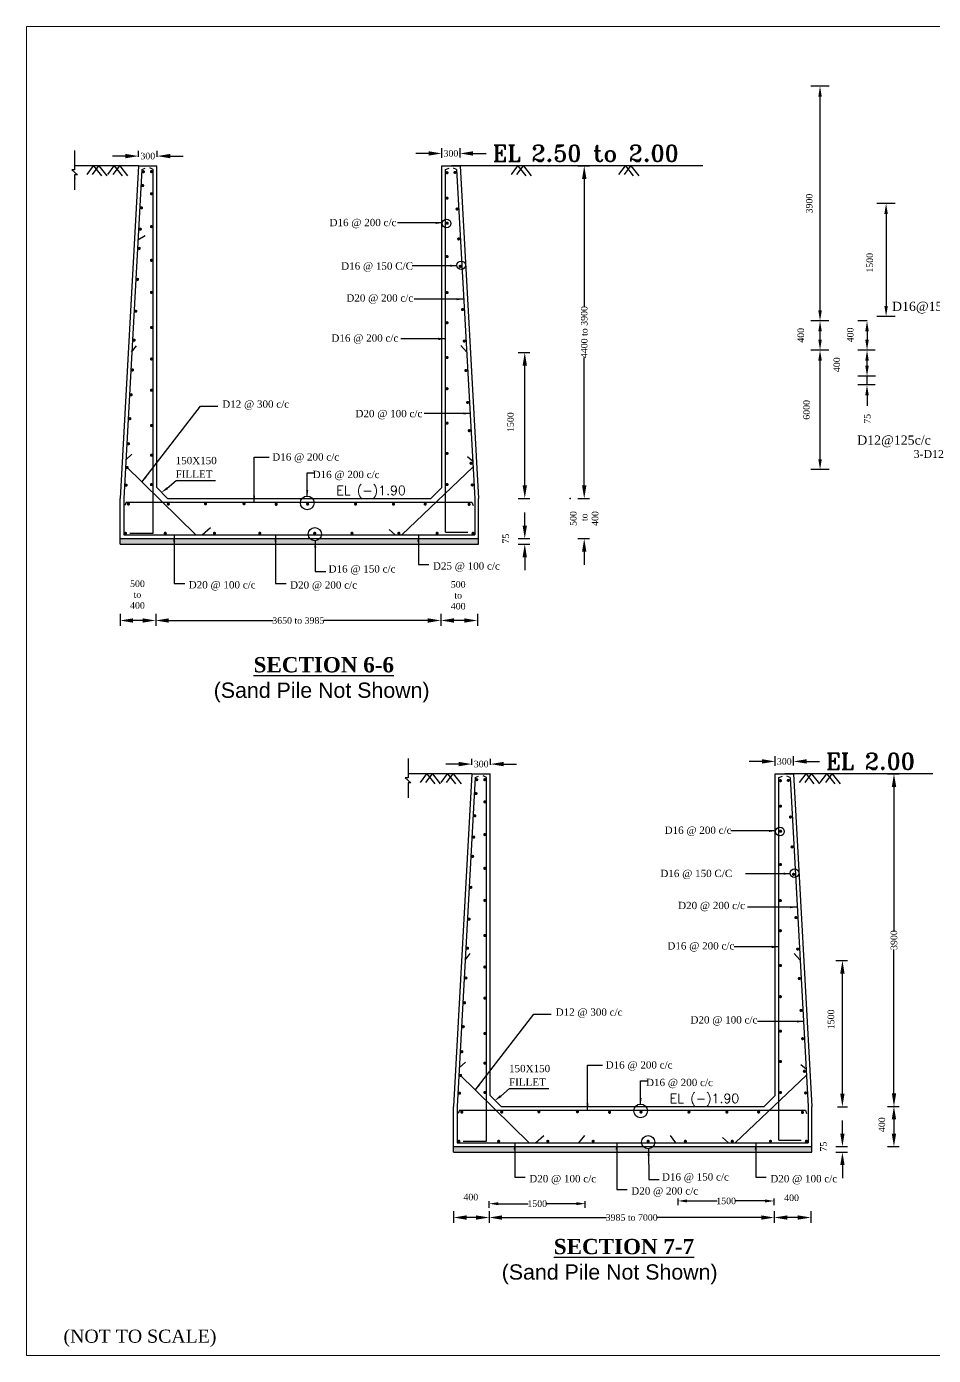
# Model space of a CAD drawing. Extents: x -545075 to 1728153, y -708141 to -305611.
# Drawn here: x 609893 to 644623, y -658734 to -607839 of the extents above; entities that cross this region are included whole.
import ezdxf

# ---------------------------------------------------------------- set-up
doc = ezdxf.new("R2010")
doc.units = 0
doc.header["$MEASUREMENT"] = 0
doc.layers.get('0').update_dxf_attribs({"linetype": 'CONTINUOUS'})
doc.layers.get('DEFPOINTS').update_dxf_attribs({"linetype": 'CONTINUOUS'})
doc.layers.add('LINE', color=7, linetype='CONTINUOUS')
doc.layers.add('TEXT', color=7, linetype='CONTINUOUS')
doc.styles.add('Arial-200', font='arial.ttf')
doc.styles.add('BIG', font='ROMANT.SHX')
doc.styles.get("Standard").update_dxf_attribs({"font": 'times.ttf', "height": 250})
doc.dimstyles.new('3', dxfattribs={"dimtxt": 225, "dimasz": 350, "dimexe": 100, "dimexo": 25, "dimgap": 9, "dimtad": 0, "dimdec": 0, "dimzin": 0, "dimdsep": 46, "dimtxsty": 'Standard', "dimcen": 0, "dimclrt": 256, "dimadec": 0, "dimazin": 0, "dimtfac": 1, "dimtdec": 0, "dimtofl": 0, "dimtmove": 2, "dimatfit": 3, "dimfxl": 1, "dimtolj": 1, "dimtzin": 0, "dimarcsym": 0})
doc.dimstyles.new('ISO-25', dxfattribs={"dimtxt": 2.5, "dimasz": 2.5, "dimexe": 1.25, "dimexo": 0.625, "dimtad": 1, "dimtxsty": 'Standard', "dimcen": 2.5, "dimadec": 0, "dimazin": 0, "dimtfac": 1, "dimtmove": 0, "dimatfit": 3, "dimfxl": 1, "dimarcsym": 0})

# ---------------------------------------------------------------- blocks, each defined once
blk = doc.blocks.new('*D201')
at = {"layer": 'DEFPOINTS', "color": 0, "lineweight": -2}
for p in [(628710, -627451), (628973, -627451), (628710, -627661)]:
    blk.add_point(p, dxfattribs=at)
at = {"layer": 'LINE', "color": 7, "lineweight": -2}
for p, q in [((628973, -626951), (628973, -626451)), ((628723, -627451), (629173, -627451)), ((628723, -627661), (629173, -627661)), ((628973, -628161), (628973, -628661))]:
    blk.add_line(p, q, dxfattribs=at)
for points in [[(628890, -626951), (629056, -626951), (628973, -627451)], [(628890, -628161), (629056, -628161), (628973, -627661)]]:
    blk.add_solid(points, dxfattribs=at)
at = {"layer": 'LINE', "color": 7, "insert": (628246, -627451), "char_height": 250, "attachment_point": 5, "rotation": 90}
blk.add_mtext('\\A1;75', dxfattribs=at)
blk = doc.blocks.new('*D202')
at = {"layer": 'DEFPOINTS', "color": 0, "lineweight": -2}
for p in [(630712, -625911), (630672, -627451), (631249, -627451)]:
    blk.add_point(p, dxfattribs=at)
at = {"layer": 'LINE', "color": 7, "lineweight": -2}
for p, q in [((631249, -625411), (631249, -624911)), ((630999, -625911), (631449, -625911)), ((630999, -627451), (631449, -627451)), ((631249, -627951), (631249, -628451))]:
    blk.add_line(p, q, dxfattribs=at)
for points in [[(631166, -625411), (631332, -625411), (631249, -625911)], [(631166, -627951), (631332, -627951), (631249, -627451)]]:
    blk.add_solid(points, dxfattribs=at)
at = {"layer": 'LINE', "color": 7, "insert": (631249, -626681), "char_height": 250, "attachment_point": 5, "rotation": 90}
blk.add_mtext('\\A1;500\\P to\\P400 ', dxfattribs=at)
blk = doc.blocks.new('*D203')
at = {"layer": 'DEFPOINTS', "color": 0, "lineweight": -2}
for p in [(614839, -630321), (625759, -630321), (625759, -630586)]:
    blk.add_point(p, dxfattribs=at)
at = {"layer": 'LINE', "color": 7, "lineweight": -2}
for p, q in [((614839, -630336), (614839, -630786)), ((625759, -630336), (625759, -630786)), ((615339, -630586), (619336, -630586)), ((625259, -630586), (621262, -630586))]:
    blk.add_line(p, q, dxfattribs=at)
for points in [[(615339, -630503), (615339, -630670), (614839, -630586)], [(625259, -630503), (625259, -630670), (625759, -630586)]]:
    blk.add_solid(points, dxfattribs=at)
at = {"layer": 'LINE', "color": 7, "insert": (620299, -630586), "char_height": 250, "attachment_point": 5}
blk.add_mtext('\\A1;3650 to 3985', dxfattribs=at)
blk = doc.blocks.new('*D204')
at = {"layer": 'DEFPOINTS', "color": 0, "lineweight": -2}
for p in [(630642, -613171), (631251, -613171), (630642, -625911)]:
    blk.add_point(p, dxfattribs=at)
at = {"layer": 'LINE', "color": 7, "lineweight": -2}
for p, q in [((631001, -613171), (631451, -613171)), ((631251, -613671), (631251, -618568)), ((631251, -625411), (631251, -620515)), ((631001, -625911), (631451, -625911))]:
    blk.add_line(p, q, dxfattribs=at)
for points in [[(631168, -613671), (631335, -613671), (631251, -613171)], [(631168, -625411), (631335, -625411), (631251, -625911)]]:
    blk.add_solid(points, dxfattribs=at)
at = {"layer": 'LINE', "color": 7, "insert": (631251, -619541), "char_height": 250, "attachment_point": 5, "rotation": 90}
blk.add_mtext('\\A1;{\\fTimes New Roman|b0|i0|c186|p18;4400 to }39{\\fTimes New Roman|b0|i0|c186|p18;00}', dxfattribs=at)
blk = doc.blocks.new('*D205')
at = {"layer": 'DEFPOINTS', "color": 0, "lineweight": -2}
for p in [(628227, -620322), (628973, -620322), (628506, -625911)]:
    blk.add_point(p, dxfattribs=at)
at = {"layer": 'LINE', "color": 7, "lineweight": -2}
for p, q in [((628723, -620322), (629173, -620322)), ((628973, -625411), (628973, -620822)), ((628723, -625911), (629173, -625911))]:
    blk.add_line(p, q, dxfattribs=at)
for points in [[(628890, -620822), (629056, -620822), (628973, -620322)], [(628890, -625411), (629056, -625411), (628973, -625911)]]:
    blk.add_solid(points, dxfattribs=at)
at = {"layer": 'LINE', "color": 7, "insert": (628429, -622989), "char_height": 250, "attachment_point": 5, "rotation": 90}
blk.add_mtext('\\A1;1500', dxfattribs=at)
blk = doc.blocks.new('*D206')
at = {"layer": 'DEFPOINTS', "color": 0, "lineweight": -2}
for p in [(626495, -612698), (625795, -612875), (626495, -612858)]:
    blk.add_point(p, dxfattribs=at)
at = {"layer": 'LINE', "color": 7, "lineweight": -2}
for p, q in [((625295, -612698), (624795, -612698)), ((625795, -612870), (625795, -612498)), ((626495, -612853), (626495, -612498)), ((626995, -612698), (627495, -612698))]:
    blk.add_line(p, q, dxfattribs=at)
for points in [[(625295, -612615), (625295, -612781), (625795, -612698)], [(626995, -612615), (626995, -612781), (626495, -612698)]]:
    blk.add_solid(points, dxfattribs=at)
at = {"layer": 'LINE', "color": 7, "insert": (626145, -612698), "char_height": 250, "attachment_point": 5}
blk.add_mtext('\\A1;300', dxfattribs=at)
blk = doc.blocks.new('*D207')
at = {"layer": 'DEFPOINTS', "color": 0, "lineweight": -2}
for p in [(614178, -612830), (614893, -612799), (614893, -612830)]:
    blk.add_point(p, dxfattribs=at)
at = {"layer": 'LINE', "color": 7, "lineweight": -2}
for p, q in [((614178, -612825), (614178, -612599)), ((614893, -612825), (614893, -612599)), ((613678, -612799), (613178, -612799)), ((615393, -612799), (615893, -612799))]:
    blk.add_line(p, q, dxfattribs=at)
for points in [[(613678, -612716), (613678, -612882), (614178, -612799)], [(615393, -612716), (615393, -612882), (614893, -612799)]]:
    blk.add_solid(points, dxfattribs=at)
at = {"layer": 'LINE', "color": 7, "insert": (614535, -612799), "char_height": 250, "attachment_point": 5}
blk.add_mtext('\\A1;300', dxfattribs=at)
blk = doc.blocks.new('*D208')
at = {"color": 7, "linetype": 'ByBlock', "lineweight": -2}
for p, q in [((640631, -610123), (639931, -610123)), ((640281, -618713), (640281, -610523)), ((640621, -619113), (639931, -619113))]:
    blk.add_line(p, q, dxfattribs=at)
for points in [[(640215, -610523), (640348, -610523), (640281, -610123)], [(640215, -618713), (640348, -618713), (640281, -619113)]]:
    blk.add_solid(points, dxfattribs=at)
at = {"layer": 'DEFPOINTS', "color": 0, "linetype": 'ByBlock', "lineweight": -2}
for p in [(640281, -610123), (646801, -610123), (640631, -619113)]:
    blk.add_point(p, dxfattribs=at)
at = {"color": 7, "linetype": 'ByBlock', "insert": (639868, -614618), "char_height": 250, "attachment_point": 5, "rotation": 90}
blk.add_mtext('3900', dxfattribs=at)
blk = doc.blocks.new('*D300')
at = {"color": 7, "linetype": 'ByBlock', "lineweight": -2}
for p, q in [((640618, -620229), (639931, -620229)), ((640281, -624408), (640281, -620629)), ((640631, -624808), (639931, -624808))]:
    blk.add_line(p, q, dxfattribs=at)
for points in [[(640215, -620629), (640348, -620629), (640281, -620229)], [(640215, -624408), (640348, -624408), (640281, -624808)]]:
    blk.add_solid(points, dxfattribs=at)
at = {"layer": 'DEFPOINTS', "color": 0, "linetype": 'ByBlock', "lineweight": -2}
for p in [(640281, -620229), (640628, -620229), (640885, -624808)]:
    blk.add_point(p, dxfattribs=at)
at = {"color": 7, "linetype": 'ByBlock', "insert": (639762, -622519), "char_height": 250, "attachment_point": 5, "rotation": 90}
blk.add_mtext('6000', dxfattribs=at)
blk = doc.blocks.new('*D301')
at = {"color": 7, "linetype": 'ByBlock', "lineweight": -2}
for p, q in [((642398, -620229), (641731, -620229)), ((642081, -620826), (642081, -620629)), ((642361, -621226), (641731, -621226))]:
    blk.add_line(p, q, dxfattribs=at)
for points in [[(642014, -620629), (642147, -620629), (642081, -620229)], [(642014, -620826), (642147, -620826), (642081, -621226)]]:
    blk.add_solid(points, dxfattribs=at)
at = {"layer": 'DEFPOINTS', "color": 0, "linetype": 'ByBlock', "lineweight": -2}
for p in [(642081, -620229), (642408, -620229), (642371, -621226)]:
    blk.add_point(p, dxfattribs=at)
at = {"color": 7, "linetype": 'ByBlock', "insert": (640923, -620790), "char_height": 250, "attachment_point": 5, "rotation": 90}
blk.add_mtext('400', dxfattribs=at)
blk = doc.blocks.new('*D302')
at = {"color": 7, "linetype": 'ByBlock', "lineweight": -2}
for p, q in [((640592, -619113), (639931, -619113)), ((640281, -619829), (640281, -619513)), ((640618, -620229), (639931, -620229))]:
    blk.add_line(p, q, dxfattribs=at)
for points in [[(640215, -619513), (640348, -619513), (640281, -619113)], [(640215, -619829), (640348, -619829), (640281, -620229)]]:
    blk.add_solid(points, dxfattribs=at)
at = {"layer": 'DEFPOINTS', "color": 0, "linetype": 'ByBlock', "lineweight": -2}
for p in [(640281, -619113), (640602, -619113), (640628, -620229)]:
    blk.add_point(p, dxfattribs=at)
at = {"color": 7, "linetype": 'ByBlock', "insert": (639542, -619664), "char_height": 250, "attachment_point": 5, "rotation": 90}
blk.add_mtext('400', dxfattribs=at)
blk = doc.blocks.new('*D305')
at = {"color": 7, "linetype": 'ByBlock', "lineweight": -2}
for p, q in [((642080, -620826), (642080, -620426)), ((642411, -621226), (641730, -621226)), ((642080, -621564), (642080, -621226)), ((642387, -621564), (641730, -621564)), ((642080, -621964), (642080, -622364))]:
    blk.add_line(p, q, dxfattribs=at)
for points in [[(642014, -620826), (642147, -620826), (642080, -621226)], [(642014, -621964), (642147, -621964), (642080, -621564)]]:
    blk.add_solid(points, dxfattribs=at)
at = {"layer": 'DEFPOINTS', "color": 0, "linetype": 'ByBlock', "lineweight": -2}
for p in [(642080, -621226), (642421, -621226), (642397, -621564)]:
    blk.add_point(p, dxfattribs=at)
at = {"color": 7, "linetype": 'ByBlock', "insert": (642091, -622863), "char_height": 250, "attachment_point": 5, "rotation": 90}
blk.add_mtext('75', dxfattribs=at)
blk = doc.blocks.new('*D306')
at = {"color": 7, "linetype": 'ByBlock', "lineweight": -2}
for p, q in [((643161, -614613), (642461, -614613)), ((642811, -615013), (642811, -618538)), ((643161, -618938), (642461, -618938))]:
    blk.add_line(p, q, dxfattribs=at)
for points in [[(642744, -615013), (642877, -615013), (642811, -614613)], [(642744, -618538), (642877, -618538), (642811, -618938)]]:
    blk.add_solid(points, dxfattribs=at)
at = {"layer": 'DEFPOINTS', "color": 0, "linetype": 'ByBlock', "lineweight": -2}
for p in [(647760, -614613), (642811, -618938), (647533, -618938)]:
    blk.add_point(p, dxfattribs=at)
at = {"color": 7, "linetype": 'ByBlock', "insert": (642184, -616887), "char_height": 250, "attachment_point": 5, "rotation": 90}
blk.add_mtext('1500', dxfattribs=at)
blk = doc.blocks.new('*D307')
at = {"color": 7, "linetype": 'ByBlock', "lineweight": -2}
for p, q in [((642081, -619113), (641731, -619113)), ((642081, -619513), (642081, -619829)), ((642081, -620229), (641731, -620229))]:
    blk.add_line(p, q, dxfattribs=at)
for points in [[(642014, -619513), (642147, -619513), (642081, -619113)], [(642014, -619829), (642147, -619829), (642081, -620229)]]:
    blk.add_solid(points, dxfattribs=at)
at = {"layer": 'DEFPOINTS', "color": 0, "linetype": 'ByBlock', "lineweight": -2}
for p in [(642081, -619113), (642081, -620229), (642081, -620229)]:
    blk.add_point(p, dxfattribs=at)
at = {"color": 7, "linetype": 'ByBlock', "insert": (641440, -619649), "char_height": 250, "attachment_point": 5, "rotation": 90}
blk.add_mtext('400', dxfattribs=at)
blk = doc.blocks.new('*D167')
at = {"layer": 'DEFPOINTS', "color": 0, "lineweight": -2}
for p in [(613475, -630088), (614839, -630088), (613475, -630586)]:
    blk.add_point(p, dxfattribs=at)
at = {"layer": 'LINE', "color": 7, "lineweight": -2}
for p, q in [((613475, -630336), (613475, -630786)), ((614839, -630336), (614839, -630786)), ((614339, -630586), (613975, -630586))]:
    blk.add_line(p, q, dxfattribs=at)
for points in [[(613975, -630503), (613975, -630670), (613475, -630586)], [(614339, -630503), (614339, -630670), (614839, -630586)]]:
    blk.add_solid(points, dxfattribs=at)
at = {"layer": 'LINE', "color": 7, "insert": (614139, -629595), "char_height": 250, "attachment_point": 5}
blk.add_mtext('\\A1;500\\Pto \\P400', dxfattribs=at)
blk = doc.blocks.new('*D168')
at = {"layer": 'DEFPOINTS', "color": 0, "lineweight": -2}
for p in [(625759, -630088), (627159, -630158), (625759, -630586)]:
    blk.add_point(p, dxfattribs=at)
at = {"layer": 'LINE', "color": 7, "lineweight": -2}
for p, q in [((625759, -630336), (625759, -630786)), ((627159, -630336), (627159, -630786)), ((626659, -630586), (626259, -630586))]:
    blk.add_line(p, q, dxfattribs=at)
for points in [[(626259, -630503), (626259, -630670), (625759, -630586)], [(626659, -630503), (626659, -630670), (627159, -630586)]]:
    blk.add_solid(points, dxfattribs=at)
at = {"layer": 'LINE', "color": 7, "insert": (626423, -629623), "char_height": 250, "attachment_point": 5}
blk.add_mtext('\\A1;500 \\Pto\\P400', dxfattribs=at)
blk = doc.blocks.new('*D320')
at = {"layer": 'DEFPOINTS', "color": 0, "lineweight": -2}
for p in [(640875, -650737), (641138, -650737), (640875, -650947)]:
    blk.add_point(p, dxfattribs=at)
at = {"layer": 'LINE', "color": 7, "lineweight": -2}
for p, q in [((641138, -650237), (641138, -649737)), ((640888, -650737), (641338, -650737)), ((640888, -650947), (641338, -650947)), ((641138, -651447), (641138, -651947))]:
    blk.add_line(p, q, dxfattribs=at)
for points in [[(641055, -650237), (641221, -650237), (641138, -650737)], [(641055, -651447), (641221, -651447), (641138, -650947)]]:
    blk.add_solid(points, dxfattribs=at)
at = {"layer": 'LINE', "color": 7, "insert": (640411, -650737), "char_height": 250, "attachment_point": 5, "rotation": 90}
blk.add_mtext('\\A1;75', dxfattribs=at)
blk = doc.blocks.new('*D321')
at = {"layer": 'DEFPOINTS', "color": 0, "lineweight": -2}
for p in [(642574, -649197), (642534, -650737), (643111, -650737)]:
    blk.add_point(p, dxfattribs=at)
at = {"layer": 'LINE', "color": 7, "lineweight": -2}
for p, q in [((642861, -649197), (643311, -649197)), ((643111, -649697), (643111, -650237)), ((642861, -650737), (643311, -650737))]:
    blk.add_line(p, q, dxfattribs=at)
for points in [[(643028, -649697), (643195, -649697), (643111, -649197)], [(643028, -650237), (643195, -650237), (643111, -650737)]]:
    blk.add_solid(points, dxfattribs=at)
at = {"layer": 'LINE', "color": 7, "insert": (642650, -649897), "char_height": 250, "attachment_point": 5, "rotation": 90}
blk.add_mtext('\\A1;400 ', dxfattribs=at)
blk = doc.blocks.new('*D322')
at = {"layer": 'DEFPOINTS', "color": 0, "lineweight": -2}
for p in [(627607, -653188), (638527, -653188), (638527, -653453)]:
    blk.add_point(p, dxfattribs=at)
at = {"layer": 'LINE', "color": 7, "lineweight": -2}
for p, q in [((627607, -653203), (627607, -653653)), ((628107, -653453), (632098, -653453)), ((638027, -653453), (634036, -653453)), ((638527, -653203), (638527, -653653))]:
    blk.add_line(p, q, dxfattribs=at)
for points in [[(628107, -653370), (628107, -653537), (627607, -653453)], [(638027, -653370), (638027, -653537), (638527, -653453)]]:
    blk.add_solid(points, dxfattribs=at)
at = {"layer": 'LINE', "color": 7, "insert": (633067, -653453), "char_height": 250, "attachment_point": 5}
blk.add_mtext('\\A1;3985 to 7000', dxfattribs=at)
blk = doc.blocks.new('*D323')
at = {"layer": 'DEFPOINTS', "color": 0, "lineweight": -2}
for p in [(642504, -636457), (643113, -636457), (642504, -649197)]:
    blk.add_point(p, dxfattribs=at)
at = {"layer": 'LINE', "color": 7, "lineweight": -2}
for p, q in [((642863, -636457), (643313, -636457)), ((643113, -636957), (643113, -642463)), ((643113, -648697), (643113, -643191)), ((642863, -649197), (643313, -649197))]:
    blk.add_line(p, q, dxfattribs=at)
for points in [[(643030, -636957), (643197, -636957), (643113, -636457)], [(643030, -648697), (643197, -648697), (643113, -649197)]]:
    blk.add_solid(points, dxfattribs=at)
at = {"layer": 'LINE', "color": 7, "insert": (643113, -642827), "char_height": 250, "attachment_point": 5, "rotation": 90}
blk.add_mtext('\\A1;3900', dxfattribs=at)
blk = doc.blocks.new('*D324')
at = {"layer": 'DEFPOINTS', "color": 0, "lineweight": -2}
for p in [(640392, -643607), (641138, -643607), (640945, -649208)]:
    blk.add_point(p, dxfattribs=at)
at = {"layer": 'LINE', "color": 7, "lineweight": -2}
for p, q in [((640888, -643607), (641338, -643607)), ((641138, -648708), (641138, -644107)), ((640950, -649208), (641338, -649208))]:
    blk.add_line(p, q, dxfattribs=at)
for points in [[(641055, -644107), (641221, -644107), (641138, -643607)], [(641055, -648708), (641221, -648708), (641138, -649208)]]:
    blk.add_solid(points, dxfattribs=at)
at = {"layer": 'LINE', "color": 7, "insert": (640700, -645863), "char_height": 250, "attachment_point": 5, "rotation": 90}
blk.add_mtext('\\A1;1500', dxfattribs=at)
blk = doc.blocks.new('*D325')
at = {"layer": 'DEFPOINTS', "color": 0, "lineweight": -2}
for p in [(638563, -636161), (639263, -635984), (639263, -636144)]:
    blk.add_point(p, dxfattribs=at)
at = {"layer": 'LINE', "color": 7, "lineweight": -2}
for p, q in [((638063, -635984), (637563, -635984)), ((638563, -636156), (638563, -635784)), ((639263, -636139), (639263, -635784)), ((639763, -635984), (640263, -635984))]:
    blk.add_line(p, q, dxfattribs=at)
for points in [[(638063, -635901), (638063, -636067), (638563, -635984)], [(639763, -635901), (639763, -636067), (639263, -635984)]]:
    blk.add_solid(points, dxfattribs=at)
at = {"layer": 'LINE', "color": 7, "insert": (638913, -635984), "char_height": 250, "attachment_point": 5}
blk.add_mtext('\\A1;300', dxfattribs=at)
blk = doc.blocks.new('*D326')
at = {"layer": 'DEFPOINTS', "color": 0, "lineweight": -2}
for p in [(626946, -636116), (627661, -636085), (627661, -636116)]:
    blk.add_point(p, dxfattribs=at)
at = {"layer": 'LINE', "color": 7, "lineweight": -2}
for p, q in [((626446, -636085), (625946, -636085)), ((626946, -636111), (626946, -635885)), ((627661, -636111), (627661, -635885)), ((628161, -636085), (628661, -636085))]:
    blk.add_line(p, q, dxfattribs=at)
for points in [[(626446, -636002), (626446, -636168), (626946, -636085)], [(628161, -636002), (628161, -636168), (627661, -636085)]]:
    blk.add_solid(points, dxfattribs=at)
at = {"layer": 'LINE', "color": 7, "insert": (627303, -636085), "char_height": 250, "attachment_point": 5}
blk.add_mtext('\\A1;300', dxfattribs=at)
blk = doc.blocks.new('*D327')
at = {"layer": 'DEFPOINTS', "color": 0, "lineweight": -2}
for p in [(626243, -652955), (627607, -652955), (626243, -653453)]:
    blk.add_point(p, dxfattribs=at)
at = {"layer": 'LINE', "color": 7, "lineweight": -2}
for p, q in [((626243, -653203), (626243, -653653)), ((627107, -653453), (626743, -653453)), ((627607, -653203), (627607, -653653))]:
    blk.add_line(p, q, dxfattribs=at)
for points in [[(626743, -653370), (626743, -653537), (626243, -653453)], [(627107, -653370), (627107, -653537), (627607, -653453)]]:
    blk.add_solid(points, dxfattribs=at)
at = {"layer": 'LINE', "color": 7, "insert": (626907, -652462), "char_height": 250, "attachment_point": 5}
blk.add_mtext('\\A1; \\P400', dxfattribs=at)
blk = doc.blocks.new('*D328')
at = {"layer": 'DEFPOINTS', "color": 0, "lineweight": -2}
for p in [(638527, -652955), (638527, -653453), (639927, -653025)]:
    blk.add_point(p, dxfattribs=at)
at = {"layer": 'LINE', "color": 7, "lineweight": -2}
for p, q in [((638527, -653203), (638527, -653653)), ((639427, -653453), (639027, -653453)), ((639927, -653203), (639927, -653653))]:
    blk.add_line(p, q, dxfattribs=at)
for points in [[(639027, -653370), (639027, -653537), (638527, -653453)], [(639427, -653370), (639427, -653537), (639927, -653453)]]:
    blk.add_solid(points, dxfattribs=at)
at = {"layer": 'LINE', "color": 7, "insert": (639191, -652490), "char_height": 250, "attachment_point": 5}
blk.add_mtext('\\A1; \\P400', dxfattribs=at)
blk = doc.blocks.new('*D565')
at = {"layer": 'DEFPOINTS', "color": 0, "linetype": 'ByBlock', "lineweight": -2}
for p in [(631292, -652922), (627607, -653103), (631292, -653103)]:
    blk.add_point(p, dxfattribs=at)
at = {"layer": 'LINE', "color": 0, "linetype": 'ByBlock', "lineweight": -2}
for p, q in [((627607, -653078), (627607, -652822)), ((627957, -652922), (629100, -652922)), ((630942, -652922), (629799, -652922)), ((631292, -653078), (631292, -652822))]:
    blk.add_line(p, q, dxfattribs=at)
for points in [[(627957, -652864), (627957, -652980), (627607, -652922)], [(630942, -652864), (630942, -652980), (631292, -652922)]]:
    blk.add_solid(points, dxfattribs=at)
at = {"layer": 'LINE', "linetype": 'ByBlock', "lineweight": -2, "insert": (629449, -652922), "char_height": 250, "attachment_point": 5}
blk.add_mtext('\\A1;1500', dxfattribs=at)
blk = doc.blocks.new('*D566')
at = {"layer": 'DEFPOINTS', "color": 0, "linetype": 'ByBlock', "lineweight": -2}
for p in [(638527, -652818), (634842, -653000), (638527, -653000)]:
    blk.add_point(p, dxfattribs=at)
at = {"layer": 'LINE', "color": 0, "linetype": 'ByBlock', "lineweight": -2}
for p, q in [((634842, -652975), (634842, -652718)), ((635192, -652818), (636335, -652818)), ((638177, -652818), (637035, -652818)), ((638527, -652975), (638527, -652718))]:
    blk.add_line(p, q, dxfattribs=at)
for points in [[(635192, -652760), (635192, -652877), (634842, -652818)], [(638177, -652760), (638177, -652877), (638527, -652818)]]:
    blk.add_solid(points, dxfattribs=at)
at = {"layer": 'LINE', "linetype": 'ByBlock', "lineweight": -2, "insert": (636685, -652818), "char_height": 250, "attachment_point": 5}
blk.add_mtext('\\A1;1500', dxfattribs=at)

msp = doc.modelspace()

# ---------------------------------------------------------------- hatches: boundary and pattern name
at = {"layer": 'LINE'}
h = msp.add_hatch(dxfattribs=at)
h.set_pattern_fill('AR-CONC', color=0, scale=56, style=0)
h.set_pattern_definition([(50, (-208392.58, 534831.8), (401.6657, -35.141196), [42, -462]), (355, (-208392.58, 534831.8), (-77.70075, 421.2276), [33.6, -369.6]), (100.4514, (-208359.1, 534828.88), (323.96525, 386.08614), [35.69451, -392.63958]), (46.1842, (-208392.6, 534943.8), (597.65499, -92.69065), [63, -693]), (96.6356, (-208342.8, 534936.1), (523.41112, 545.506), [53.54176, -588.95928]), (351.1842, (-208392.6, 534943.8), (523.4107, 545.50642), [50.4, -554.4]), (21, (-208336.58, 534915.8), (334.26795, -225.46658), [42, -462]), (326, (-208336.58, 534915.8), (136.25659, 406.08403), [33.6, -369.6]), (71.4514, (-208308.72, 534897), (470.52467, 180.61708), [35.69451, -392.63958]), (37.5, (-208392.58, 534831.8), (6.809519, 186.420558), [0, -365.12, 0, -375.2, 0, -371]), (7.5, (-208392.58, 534831.8), (147.31894, 220.87056), [0, -213.92, 0, -356.72, 0, -141.4]), (327.5, (-208517.46, 534831.8), (298.940564, -12.630728), [0, -140, 0, -436.8, 0, -579.6]), (317.5, (-208573.46, 534831.8), (326.584255, 56.05879), [0, -182, 0, -290.08, 0, -411.6])])
h.paths.add_polyline_path([(627195.407, -627451.459), (621115.233, -627451.459, -0.43765025), (620745.017, -627451.459), (613475.407, -627451.459), (613475.407, -627661.459), (627195.407, -627661.459)])
h = msp.add_hatch(dxfattribs=at)
h.set_pattern_fill('AR-CONC', color=0, scale=56, style=0)
h.set_pattern_definition([(50, (-195624.52, 511545.85), (401.6657, -35.141196), [42, -462]), (355, (-195624.52, 511545.85), (-77.70075, 421.2276), [33.6, -369.6]), (100.4514, (-195591.05, 511542.92), (323.96525, 386.08614), [35.69451, -392.63958]), (46.1842, (-195624.5, 511657.85), (597.65499, -92.69065), [63, -693]), (96.6356, (-195574.7, 511650.1), (523.41112, 545.506), [53.54176, -588.95928]), (351.1842, (-195624.5, 511657.85), (523.4107, 545.50642), [50.4, -554.4]), (21, (-195568.52, 511629.85), (334.26795, -225.46658), [42, -462]), (326, (-195568.52, 511629.85), (136.25659, 406.08403), [33.6, -369.6]), (71.4514, (-195540.67, 511611.06), (470.52467, 180.61708), [35.69451, -392.63958]), (37.5, (-195624.52, 511545.85), (6.809519, 186.420558), [0, -365.12, 0, -375.2, 0, -371]), (7.5, (-195624.52, 511545.85), (147.31894, 220.87056), [0, -213.92, 0, -356.72, 0, -141.4]), (327.5, (-195749.4, 511545.85), (298.940564, -12.630728), [0, -140, 0, -436.8, 0, -579.6]), (317.5, (-195805.4, 511545.85), (326.584255, 56.05879), [0, -182, 0, -290.08, 0, -411.6])])
h.paths.add_polyline_path([(639963.46, -650737.413), (633883.285, -650737.413, -0.43765025), (633513.069, -650737.413), (626243.46, -650737.413), (626243.46, -650947.413), (639963.46, -650947.413)])

# ---------------------------------------------------------------- linework, layer by layer
at = {"color": 7, "linetype": 'ByBlock', "lineweight": 20}
msp.add_lwpolyline([(609892.959, -658733.909), (609892.959, -607839.262), (681865.188, -607839.262), (681865.188, -658733.909), (609892.959, -658733.909)], close=True, dxfattribs=at)
at = {"layer": 'LINE', "color": 0}
for p, q in [((611734.154, -612586.706), (611734.154, -613276.829)), ((611734.154, -612641.099), (611734.154, -613331.222)), ((614175.407, -613171.459), (611734.154, -613173.337)), ((612207.076, -613503.097), (612456.24, -613172.781)), ((612417.119, -613502.936), (612666.283, -613172.62)), ((612456.24, -613172.781), (612758.676, -613553.497)), ((612666.283, -613172.62), (612968.719, -613553.336)), ((613002.312, -613502.486), (613251.476, -613172.17)), ((613212.355, -613502.324), (613461.519, -613172.008)), ((613251.476, -613172.17), (613553.912, -613552.886)), ((613461.519, -613172.008), (613763.955, -613552.724)), ((614175.407, -613171.459), (613475.407, -625911.459)), ((614175.407, -613171.459), (614875.407, -613171.459)), ((614307.926, -613311.459), (614430.133, -613259.144)), ((614735.407, -613311.459), (614615.724, -613253.844)), ((614875.407, -625491.459), (614875.407, -613171.459)), ((625795.407, -625491.459), (625795.407, -613171.459)), ((625795.407, -613171.459), (626495.407, -613171.459)), ((625935.407, -613311.459), (626079.015, -613258.44)), ((635790.842, -613169.828), (626170.312, -613169.828)), ((626362.889, -613311.459), (626247.465, -613261.298)), ((626495.407, -613171.459), (627195.407, -625911.459)), ((628497.248, -613171.544), (626512.635, -613171.544)), ((628460.251, -613503.097), (628709.414, -613172.781)), ((628670.294, -613502.936), (628919.457, -613172.62)), ((628709.414, -613172.781), (629011.851, -613553.497)), ((628919.457, -613172.62), (629221.894, -613553.336)), ((632578.487, -613502.486), (632827.65, -613172.17)), ((632788.53, -613502.324), (633037.693, -613172.008)), ((632827.65, -613172.17), (633130.087, -613552.886)), ((633037.693, -613172.008), (633340.13, -613552.724)), ((611734.154, -613331.222), (611630.437, -613331.222)), ((611630.437, -613331.222), (611837.87, -613518.372)), ((611734.154, -613518.372), (611734.154, -614035.964)), ((611837.87, -613518.372), (611734.154, -613518.372)), ((611734.154, -613572.765), (611734.154, -614090.357)), ((611743.001, -613610.746), (611743.001, -613623.982)), ((611743.001, -613665.139), (611743.001, -613678.376)), ((614307.926, -613311.459), (613615.197, -625919.139)), ((614735.407, -627236.829), (614735.407, -613311.459)), ((625935.407, -627206.347), (625935.407, -613311.459)), ((626362.889, -613311.459), (627055.618, -625919.139)), ((625659.388, -619802.4), (624703.812, -619802.4)), ((613917.134, -620310.769), (614107.297, -620060.615)), ((626739.732, -620301.956), (626524.742, -620052.654)), ((613696.858, -624432.897), (613930.004, -624214.946)), ((626976.456, -624478.388), (626781.839, -624324.3)), ((613684.144, -624664.302), (616378.331, -627311.459)), ((626989.497, -624715.733), (624265.784, -627311.459)), ((614875.407, -625491.459), (615295.407, -625911.459)), ((615283.378, -625519.774), (615625.925, -625225.21)), ((615625.925, -625225.21), (617125.243, -625225.21)), ((625795.407, -625491.459), (625375.407, -625911.459)), ((613475.407, -627661.459), (613475.407, -625911.459)), ((613615.197, -625919.139), (613615.197, -627311.459)), ((615295.407, -625911.459), (625375.407, -625911.459)), ((627055.618, -625919.139), (627055.618, -627311.459)), ((627195.407, -627661.459), (627195.407, -625911.459)), ((613709.237, -626051.459), (613658.629, -626183.11)), ((613709.237, -626051.459), (626950.125, -626051.459)), ((626950.125, -626051.459), (626999.795, -626177.55)), ((613475.407, -627451.459), (627195.407, -627451.459)), ((613615.197, -627311.459), (627055.618, -627311.459)), ((613841.785, -627236.829), (614735.407, -627236.829)), ((616617.538, -627311.459), (616933.605, -627030.775)), ((624003.938, -627311.459), (623780.025, -627101.16)), ((625937.236, -627206.347), (626794.924, -627206.347)), ((613475.407, -627661.459), (627195.407, -627661.459)), ((624502.206, -635872.66), (624502.206, -636562.783)), ((624502.206, -635927.053), (624502.206, -636617.177)), ((624502.206, -636617.177), (624398.49, -636617.177)), ((624398.49, -636617.177), (624605.922, -636804.326)), ((626943.46, -636457.413), (624502.206, -636459.291)), ((624975.129, -636789.052), (625224.292, -636458.736)), ((625185.172, -636788.89), (625434.335, -636458.574)), ((625224.292, -636458.736), (625526.729, -636839.452)), ((625434.335, -636458.574), (625736.772, -636839.29)), ((625770.365, -636788.44), (626019.528, -636458.124)), ((625980.408, -636788.279), (626229.571, -636457.963)), ((626019.528, -636458.124), (626321.965, -636838.84)), ((626229.571, -636457.963), (626532.008, -636838.679)), ((626943.46, -636457.413), (626243.46, -649197.413)), ((627075.979, -636597.413), (626383.249, -649205.094)), ((626943.46, -636457.413), (627643.46, -636457.413)), ((627075.979, -636597.413), (627198.185, -636545.099)), ((627503.46, -636597.413), (627383.776, -636539.799)), ((627503.46, -650522.783), (627503.46, -636597.413)), ((627643.46, -648777.413), (627643.46, -636457.413)), ((638563.46, -648777.413), (638563.46, -636457.413)), ((638563.46, -636457.413), (639263.46, -636457.413)), ((638703.46, -636597.413), (638847.067, -636544.395)), ((638703.46, -650492.302), (638703.46, -636597.413)), ((644595.952, -636455.782), (638938.364, -636455.782)), ((639130.941, -636597.413), (639015.518, -636547.253)), ((639130.941, -636597.413), (639823.671, -649205.094)), ((639263.46, -636457.413), (639963.46, -649197.413)), ((641265.3, -636457.498), (639280.687, -636457.498)), ((639495.303, -636789.052), (639744.467, -636458.736)), ((639705.346, -636788.89), (639954.509, -636458.574)), ((639744.467, -636458.736), (640046.903, -636839.452)), ((639954.509, -636458.574), (640256.946, -636839.29)), ((640290.539, -636788.44), (640539.703, -636458.124)), ((640500.582, -636788.279), (640749.746, -636457.963)), ((640539.703, -636458.124), (640842.139, -636838.84)), ((640749.746, -636457.963), (641052.182, -636838.679)), ((624502.206, -636804.326), (624502.206, -637321.919)), ((624605.922, -636804.326), (624502.206, -636804.326)), ((624502.206, -636858.72), (624502.206, -637376.312)), ((624511.054, -636896.7), (624511.054, -636909.937)), ((624511.054, -636951.094), (624511.054, -636964.33)), ((638427.44, -643088.354), (637471.864, -643088.354)), ((626685.186, -643596.723), (626875.349, -643346.57)), ((639507.784, -643587.91), (639292.794, -643338.609)), ((626464.911, -647718.852), (626698.056, -647500.9)), ((639744.508, -647764.342), (639549.891, -647610.255)), ((626452.196, -647950.256), (629146.383, -650597.413)), ((639757.549, -648001.687), (637033.836, -650597.413)), ((627643.46, -648777.413), (628063.46, -649197.413)), ((628051.43, -648805.729), (628393.977, -648511.165)), ((628393.977, -648511.165), (629893.295, -648511.165)), ((638563.46, -648777.413), (638143.46, -649197.413)), ((626243.46, -650947.413), (626243.46, -649197.413)), ((626383.249, -649205.094), (626383.249, -650597.413)), ((626477.29, -649337.413), (626426.682, -649469.065)), ((626477.29, -649337.413), (639718.177, -649337.413)), ((628063.46, -649197.413), (638143.46, -649197.413)), ((639718.177, -649337.413), (639767.848, -649463.505)), ((639823.671, -649205.094), (639823.671, -650597.413)), ((639963.46, -650947.413), (639963.46, -649197.413)), ((629385.591, -650597.413), (629701.658, -650316.73)), ((636771.991, -650597.413), (636548.078, -650387.114)), ((626243.46, -650737.413), (639963.46, -650737.413)), ((626383.249, -650597.413), (639823.671, -650597.413)), ((626609.838, -650522.783), (627503.46, -650522.783)), ((638705.288, -650492.302), (639562.976, -650492.302)), ((626243.46, -650947.413), (639963.46, -650947.413))]:
    msp.add_line(p, q, dxfattribs=at)
at = {"layer": 'LINE', "color": 0, "linetype": 'ByBlock', "lineweight": -2}
for p, q in [((614159.599, -616011.009), (614436.842, -615844)), ((631046.842, -650597.413), (631272.842, -650317)), ((634758.842, -650597.413), (634554.842, -650306))]:
    msp.add_line(p, q, dxfattribs=at)
at = {"layer": 'LINE', "color": 0, "const_width": 60.48}
for points in [[(614337.306, -613398.147, 1), (614397.786, -613398.147, 1)], [(614644.024, -613394.773, 1), (614704.504, -613394.773, 1)], [(625966.246, -613435.852, 1), (626026.726, -613435.852, 1)], [(626269.038, -613426.53, 1), (626329.518, -613426.53, 1)], [(614308.216, -613927.585, 1), (614368.696, -613927.585, 1)], [(614644.024, -614242.588, 1), (614704.504, -614242.588, 1)], [(614262.987, -614778.294, 1), (614323.467, -614778.294, 1)], [(625966.246, -614410.548, 1), (626026.726, -614410.548, 1)], [(626347.938, -614827.755, 1), (626408.418, -614827.755, 1)], [(625973.504, -615370.806, 1), (626033.984, -615370.806, 1)], [(614217.962, -615597.763, 1), (614278.442, -615597.763, 1)], [(614644.024, -615500.765, 1), (614704.504, -615500.765, 1)], [(614177.446, -616335.148, 1), (614237.926, -616335.148, 1)], [(626410.843, -615972.622, 1), (626471.323, -615972.622, 1)], [(614644.024, -616792.074, 1), (614704.504, -616792.074, 1)], [(625966.246, -616646.785, 1), (626026.726, -616646.785, 1)], [(626468.432, -617020.733, 1), (626528.912, -617020.733, 1)], [(614112.275, -617521.259, 1), (614172.755, -617521.259, 1)], [(614644.024, -618020.222, 1), (614704.504, -618020.222, 1)], [(625966.246, -618027.604, 1), (626026.726, -618027.604, 1)], [(614045.201, -618742.007, 1), (614105.681, -618742.007, 1)], [(626559.503, -618678.227, 1), (626619.983, -618678.227, 1)], [(614644.024, -619363.418, 1), (614704.504, -619363.418, 1)], [(625966.246, -619181.795, 1), (626026.726, -619181.795, 1)], [(613984.223, -619851.81, 1), (614044.703, -619851.81, 1)], [(626625.803, -619884.888, 1), (626686.283, -619884.888, 1)], [(614644.024, -620572.302, 1), (614704.504, -620572.302, 1)], [(625966.246, -620513.461, 1), (626026.726, -620513.461, 1)], [(613921.581, -620991.898, 1), (613982.061, -620991.898, 1)], [(626687.665, -621010.789, 1), (626748.145, -621010.789, 1)], [(613869.507, -621939.645, 1), (613929.987, -621939.645, 1)], [(614644.024, -621766.843, 1), (614704.504, -621766.843, 1)], [(625966.246, -621708.624, 1), (626026.726, -621708.624, 1)], [(626754.938, -622235.144, 1), (626815.418, -622235.144, 1)], [(613819.11, -622856.857, 1), (613879.59, -622856.857, 1)], [(614644.024, -623119.343, 1), (614704.504, -623119.343, 1)], [(625966.246, -623028.47, 1), (626026.726, -623028.47, 1)], [(626814.313, -623315.78, 1), (626874.793, -623315.78, 1)], [(613766.426, -623815.719, 1), (613826.906, -623815.719, 1)], [(614644.024, -624256.076, 1), (614704.504, -624256.076, 1)], [(625966.246, -624188.823, 1), (626026.726, -624188.823, 1)], [(613716.535, -624723.737, 1), (613777.015, -624723.737, 1)], [(626883.016, -624566.172, 1), (626943.496, -624566.172, 1)], [(613677.871, -625405.55, 1), (613738.351, -625405.55, 1)], [(614644.024, -625380.362, 1), (614704.504, -625380.362, 1)], [(625966.246, -625378.865, 1), (626026.726, -625378.865, 1)], [(626928.565, -625395.16, 1), (626989.045, -625395.16, 1)], [(613761.227, -626128.037, 1), (613821.707, -626128.037, 1)], [(615291.099, -626128.037, 1), (615351.579, -626128.037, 1)], [(616716.566, -626116.516, 1), (616777.046, -626116.516, 1)], [(618190.489, -626116.522, 1), (618250.969, -626116.522, 1)], [(619421.488, -626136.668, 1), (619481.968, -626136.668, 1)], [(620625.173, -626128.037, 1), (620685.653, -626128.037, 1)], [(622463.138, -626128.037, 1), (622523.618, -626128.037, 1)], [(623915.388, -626128.037, 1), (623975.868, -626128.037, 1)], [(625130.252, -626128.037, 1), (625190.732, -626128.037, 1)], [(626810.261, -626139.107, 1), (626870.741, -626139.107, 1)], [(613652.049, -627246, 1), (613712.529, -627246, 1)], [(615174.33, -627246, 1), (615234.81, -627246, 1)], [(617057.872, -627246, 1), (617118.352, -627246, 1)], [(618794.098, -627246, 1), (618854.578, -627246, 1)], [(620898.134, -627246, 1), (620958.614, -627246, 1)], [(622325.187, -627246, 1), (622385.667, -627246, 1)], [(624121.672, -627246, 1), (624182.152, -627246, 1)], [(625584.968, -627246, 1), (625645.448, -627246, 1)], [(626960.664, -627246, 1), (627021.144, -627246, 1)], [(627105.358, -636684.101, 1), (627165.838, -636684.101, 1)], [(627412.077, -636680.727, 1), (627472.557, -636680.727, 1)], [(638734.298, -636721.807, 1), (638794.778, -636721.807, 1)], [(639037.09, -636712.485, 1), (639097.57, -636712.485, 1)], [(627076.268, -637213.539, 1), (627136.748, -637213.539, 1)], [(627412.077, -637528.543, 1), (627472.557, -637528.543, 1)], [(638734.298, -637696.503, 1), (638794.778, -637696.503, 1)], [(627031.04, -638064.249, 1), (627091.52, -638064.249, 1)], [(639115.991, -638113.71, 1), (639176.471, -638113.71, 1)], [(627412.077, -638786.72, 1), (627472.557, -638786.72, 1)], [(638741.556, -638656.76, 1), (638802.036, -638656.76, 1)], [(626986.014, -638883.717, 1), (627046.494, -638883.717, 1)], [(639178.895, -639258.577, 1), (639239.375, -639258.577, 1)], [(626945.498, -639621.103, 1), (627005.978, -639621.103, 1)], [(627412.077, -640078.028, 1), (627472.557, -640078.028, 1)], [(638734.298, -639932.74, 1), (638794.778, -639932.74, 1)], [(639236.484, -640306.688, 1), (639296.964, -640306.688, 1)], [(626880.328, -640807.214, 1), (626940.808, -640807.214, 1)], [(627412.077, -641306.177, 1), (627472.557, -641306.177, 1)], [(638734.298, -641313.559, 1), (638794.778, -641313.559, 1)], [(626813.253, -642027.962, 1), (626873.733, -642027.962, 1)], [(639327.555, -641964.182, 1), (639388.035, -641964.182, 1)], [(627412.077, -642649.373, 1), (627472.557, -642649.373, 1)], [(638734.298, -642467.749, 1), (638794.778, -642467.749, 1)], [(626752.275, -643137.764, 1), (626812.755, -643137.764, 1)], [(639393.855, -643170.842, 1), (639454.335, -643170.842, 1)], [(627412.077, -643858.257, 1), (627472.557, -643858.257, 1)], [(638734.298, -643799.415, 1), (638794.778, -643799.415, 1)], [(626689.633, -644277.852, 1), (626750.113, -644277.852, 1)], [(639455.718, -644296.743, 1), (639516.198, -644296.743, 1)], [(626637.559, -645225.6, 1), (626698.039, -645225.6, 1)], [(627412.077, -645052.797, 1), (627472.557, -645052.797, 1)], [(638734.298, -644994.579, 1), (638794.778, -644994.579, 1)], [(639522.99, -645521.099, 1), (639583.47, -645521.099, 1)], [(626587.163, -646142.812, 1), (626647.643, -646142.812, 1)], [(627412.077, -646405.297, 1), (627472.557, -646405.297, 1)], [(638734.298, -646314.425, 1), (638794.778, -646314.425, 1)], [(639582.366, -646601.735, 1), (639642.846, -646601.735, 1)], [(626534.478, -647101.674, 1), (626594.958, -647101.674, 1)], [(627412.077, -647542.031, 1), (627472.557, -647542.031, 1)], [(638734.298, -647474.778, 1), (638794.778, -647474.778, 1)], [(639651.069, -647852.127, 1), (639711.549, -647852.127, 1)], [(626484.587, -648009.691, 1), (626545.067, -648009.691, 1)], [(626445.924, -648691.505, 1), (626506.404, -648691.505, 1)], [(627412.077, -648666.316, 1), (627472.557, -648666.316, 1)], [(638734.298, -648664.82, 1), (638794.778, -648664.82, 1)], [(639696.617, -648681.115, 1), (639757.097, -648681.115, 1)], [(626529.279, -649413.991, 1), (626589.759, -649413.991, 1)], [(628059.151, -649413.991, 1), (628119.631, -649413.991, 1)], [(629484.619, -649402.47, 1), (629545.099, -649402.47, 1)], [(630958.541, -649402.477, 1), (631019.021, -649402.477, 1)], [(632189.54, -649422.623, 1), (632250.02, -649422.623, 1)], [(633393.226, -649413.991, 1), (633453.706, -649413.991, 1)], [(635231.191, -649413.991, 1), (635291.671, -649413.991, 1)], [(636683.441, -649413.991, 1), (636743.921, -649413.991, 1)], [(637898.304, -649413.991, 1), (637958.784, -649413.991, 1)], [(639578.313, -649425.062, 1), (639638.793, -649425.062, 1)], [(626420.102, -650531.954, 1), (626480.582, -650531.954, 1)], [(627942.382, -650531.954, 1), (628002.862, -650531.954, 1)], [(629825.924, -650531.954, 1), (629886.404, -650531.954, 1)], [(631562.151, -650531.954, 1), (631622.631, -650531.954, 1)], [(633666.187, -650531.954, 1), (633726.667, -650531.954, 1)], [(635093.239, -650531.954, 1), (635153.719, -650531.954, 1)], [(636889.724, -650531.954, 1), (636950.204, -650531.954, 1)], [(638353.021, -650531.954, 1), (638413.501, -650531.954, 1)], [(639728.716, -650531.954, 1), (639789.196, -650531.954, 1)]]:
    msp.add_lwpolyline(points, format="xyb", close=True, dxfattribs=at)
at = {"layer": 'LINE', "color": 0}
for centre, radius in [((625978.756, -615382.008), 166.606), ((626533.962, -616982.14), 164.407), ((620642.293, -626083.467), 260.641), ((620930.125, -627280.486), 251.986), ((638746.808, -638667.962), 166.606), ((639302.015, -640268.095), 164.407), ((633410.345, -649369.421), 260.641), ((633698.177, -650566.44), 251.986)]:
    msp.add_circle(centre, radius, dxfattribs=at)
for p in [(630711.845, -625911.459), (643123.897, -649197.413)]:
    msp.add_point(p, dxfattribs=at)
for points in [[(625659.388, -619755.733), (625659.388, -619849.066), (625939.388, -619802.4)], [(615310.968, -625557.411), (615255.787, -625482.137), (615057.556, -625685.317)], [(638427.44, -643041.688), (638427.44, -643135.021), (638707.44, -643088.354)], [(628079.02, -648843.366), (628023.84, -648768.092), (627825.608, -648971.272)]]:
    msp.add_solid(points, dxfattribs=at)

# ---------------------------------------------------------------- texts
at = {"linetype": 'ByBlock'}
for s, height, p in [('D16@150c/c', 351.25, (643038.482, -618730.231)), ('D12@125c/c', 351.25, (641705.549, -623851.726)), ('3-D12', 300, (643867.425, -624358.756))]:
    msp.add_text(s, height=height, dxfattribs=at).set_placement(p)
at = {"color": 0, "linetype": 'Continuous', "lineweight": -2}
msp.add_text('(NOT TO SCALE)', height=502.22012, dxfattribs=at).set_placement((611306.813, -658247.424))
at = {"layer": 'LINE', "color": 0}
for s, p in [('D16 @ 200 c/c', (621495.635, -615483.542)), ('D16 @ 150 C/C', (621941.686, -617148.192)), ('D20 @ 200 c/c', (622139.763, -618373.849)), ('D16 @ 200 c/c', (621568.492, -619907.22)), ('D12 @ 300 c/c', (617387.162, -622437.981)), ('D20 @ 100 c/c', (622488.719, -622801.386)), ('150X150 ', (615602.673, -624599.838)), ('D16 @ 200 c/c', (619303.114, -624461)), ('FILLET', (615601.604, -625118.504)), ('D16 @ 200 c/c', (620848.773, -625133.217)), ('D16 @ 150 c/c', (621459.1, -628749.659)), ('D25 @ 100 c/c', (625456.939, -628637.096)), ('D20 @ 100 c/c', (616102.939, -629359.096)), ('D20 @ 200 c/c', (619985.939, -629365.096)), ('D16 @ 200 c/c', (634329.518, -638758.317)), ('D16 @ 150 C/C', (634166.887, -640413.013)), ('D20 @ 200 c/c', (634846.026, -641640.953)), ('D16 @ 200 c/c', (634435.672, -643186.973)), ('D12 @ 300 c/c', (630155.214, -645723.935)), ('D20 @ 100 c/c', (635319.598, -646021.43)), ('150X150 ', (628370.726, -647885.793)), ('D16 @ 200 c/c', (632071.166, -647746.955)), ('FILLET', (628369.656, -648404.459)), ('D16 @ 200 c/c', (633616.825, -648419.172)), ('D20 @ 100 c/c', (629145.325, -652104.914)), ('D16 @ 150 c/c', (634227.153, -652035.613)), ('D20 @ 100 c/c', (638377.212, -652104.914)), ('D20 @ 200 c/c', (633052.212, -652573.914))]:
    msp.add_text(s, height=280, dxfattribs=at).set_placement(p)
at = {"layer": 'LINE', "char_height": 585, "width": 21075.69772, "attachment_point": 2, "style": 'Arial-200'}
for s, insert in [('{\\fTimes New Roman|b1|i0|c0|p18;          \\LSECTION 6-6\\P\\A1;\\fArial|b0|i0|c0|p34;\\l\\C7;         (Sand Pile Not Shown) }', (620171.533, -631988.209)), ('{\\fTimes New Roman|b1|i0|c0|p18;          \\LSECTION 7-7\\P\\fTimes New Roman|b0|i0|c0|p18;\\l    \\A1;\\fArial|b0|i0|c0|p34;\\C7; (Sand Pile Not Shown) }', (631668.058, -654270.591))]:
    msp.add_mtext(s, dxfattribs=dict(at, insert=insert))
at = {"layer": 'TEXT', "color": 0, "style": 'BIG'}
for s, height, p in [('EL 2.50 to 2.00', 630, (627741.244, -613011.997)), ('EL (-)1.90', 352.8, (621756.654, -625782.311)), ('EL 2.00', 630, (640509.297, -636297.951)), ('EL (-)1.90', 352.8, (634524.706, -649068.266))]:
    msp.add_text(s, height=height, dxfattribs=at).set_placement(p)

# ---------------------------------------------------------------- dimensions: what is measured, and where the dimension line sits
at = {"linetype": 'ByBlock'}
for base, p1, p2, angle, text, picture, middle in [((640281.245, -610123.392), (640631.245, -619113.392), (646801.015, -610123.392), 270, '3900', '*D208', (639868.475, -614618.392)), ((642810.669, -618938), (647759.568, -614613.062), (647532.787, -618938), 90, '1500', '*D306', (642184.325, -616887.388)), ((640281.245, -619113.392), (640628.143, -620228.893), (640602.165, -619113.392), 270, '400', '*D302', (639542.475, -619664.117)), ((642080.676, -620228.893), (642080.676, -619113.392), (642080.676, -620228.893), 90, '400', '*D307', (641439.588, -619649.131)), ((640281.245, -620228.893), (640885.004, -624808.392), (640628.143, -620228.893), 270, '6000', '*D300', (639762.475, -622518.642)), ((642080.676, -620228.893), (642370.921, -621226.49), (642408.394, -620228.893), 270, '400', '*D301', (640923.242, -620790.017)), ((642080.314, -621226.49), (642396.624, -621563.99), (642420.9, -621226.49), 270, '75', '*D305', (642090.607, -622862.603))]:
    dim = msp.add_linear_dim(base=base, p1=p1, p2=p2, angle=angle, text=text, dimstyle='ISO-25', override={"dimtxt": 500, "dimasz": 400, "dimexe": 350, "dimexo": 10, "dimdle": 100, "dimclrd": 7, "dimclre": 7, "dimclrt": 7, "dimtmove": 2, "dimfxl": 350, "dimfxlon": 1}, dxfattribs=at)
    dim.commit()
    dim.dimension.update_dxf_attribs({"geometry": picture, "text_midpoint": middle, "dimtype": 160})
at = {"layer": 'LINE', "color": 0}
for base, p1, p2, text, picture, middle in [((614893.085, -612798.887), (614177.709, -612829.931), (614893.085, -612829.931), '300', '*D207', (614535.397, -612798.887)), ((626495.407, -612697.884), (625795.407, -612874.599), (626495.407, -612858.076), '300', '*D206', (626145.407, -612697.884)), ((625759.007, -630586.477), (614839.007, -630321.425), (625759.007, -630321.425), '3650 to 3985', '*D203', (620299.007, -630586.477)), ((627661.138, -636084.842), (626945.761, -636115.886), (627661.138, -636115.886), '300', '*D326', (627303.45, -636084.842)), ((639263.46, -635983.838), (638563.46, -636160.554), (639263.46, -636144.03), '300', '*D325', (638913.46, -635983.838)), ((638527.06, -653453.431), (627607.06, -653188.38), (638527.06, -653188.38), '3985 to 7000', '*D322', (633067.06, -653453.431))]:
    dim = msp.add_linear_dim(base=base, p1=p1, p2=p2, text=text, dimstyle='3', override={"dimtxt": 500, "dimasz": 500, "dimexe": 200, "dimexo": 5, "dimdle": 250, "dimclrd": 7, "dimclre": 7, "dimclrt": 7, "dimfxl": 250, "dimfxlon": 1}, dxfattribs=at)
    dim.commit()
    dim.dimension.update_dxf_attribs({"geometry": picture, "text_midpoint": middle})
for base, p1, p2, text, picture, middle in [((631251.225, -613171.459), (630641.845, -625911.459), (630641.845, -613171.459), '{\\fTimes New Roman|b0|i0|c186|p18;4400 to }39{\\fTimes New Roman|b0|i0|c186|p18;00}', '*D204', (631251.225, -619541.459)), ((643113.277, -636457.413), (642503.897, -649197.413), (642503.897, -636457.413), '3900', '*D323', (643113.277, -642827.413))]:
    dim = msp.add_linear_dim(base=base, p1=p1, p2=p2, angle=90, text=text, dimstyle='3', override={"dimtxt": 500, "dimasz": 500, "dimexe": 200, "dimexo": 5, "dimdle": 250, "dimclrd": 7, "dimclre": 7, "dimclrt": 7, "dimfxl": 250, "dimfxlon": 1}, dxfattribs=at)
    dim.commit()
    dim.dimension.update_dxf_attribs({"geometry": picture, "text_midpoint": middle})
for base, p1, p2, text, picture, middle in [((628972.927, -620321.51), (628505.842, -625911.459), (628226.899, -620321.51), '1500', '*D205', (628428.626, -622989)), ((631249.127, -627451.459), (630711.845, -625911.459), (630671.625, -627451.459), '500\\P to\\P400 ', '*D202', (631249.127, -626681.459)), ((628972.927, -627451.459), (628709.727, -627661.459), (628709.727, -627451.459), '75', '*D201', (628245.938, -627451.459)), ((641137.98, -643607.464), (640944.78, -649208), (640391.951, -643607.464), '1500', '*D324', (640699.842, -645863)), ((643111.179, -650737.413), (642573.897, -649197.413), (642533.677, -650737.413), '400 ', '*D321', (642649.842, -649897.413)), ((641137.98, -650737.413), (640874.78, -650947.413), (640874.78, -650737.413), '75', '*D320', (640410.991, -650737.413))]:
    dim = msp.add_linear_dim(base=base, p1=p1, p2=p2, angle=90, text=text, dimstyle='3', override={"dimtxt": 500, "dimasz": 500, "dimexe": 200, "dimexo": 5, "dimdle": 250, "dimclrd": 7, "dimclre": 7, "dimclrt": 7, "dimfxl": 250, "dimfxlon": 1}, dxfattribs=at)
    dim.commit()
    dim.dimension.update_dxf_attribs({"geometry": picture, "text_midpoint": middle, "dimtype": 160})
for base, p1, p2, text, picture, middle in [((613475.407, -630586.477), (614839.007, -630088.077), (613475.407, -630088.077), '500\\Pto \\P400', '*D167', (614139.007, -629595.466)), ((625759.007, -630586.477), (627159.007, -630158.077), (625759.007, -630088.077), '500 \\Pto\\P400', '*D168', (626422.607, -629623.466)), ((626243.46, -653453.431), (627607.06, -652955.031), (626243.46, -652955.031), ' \\P400', '*D327', (626907.06, -652462.421)), ((638527.06, -653453.431), (639927.06, -653025.031), (638527.06, -652955.031), ' \\P400', '*D328', (639190.66, -652490.421))]:
    dim = msp.add_linear_dim(base=base, p1=p1, p2=p2, text=text, dimstyle='3', override={"dimtxt": 500, "dimasz": 500, "dimexe": 200, "dimexo": 5, "dimdle": 250, "dimclrd": 7, "dimclre": 7, "dimclrt": 7, "dimfxl": 250, "dimfxlon": 1}, dxfattribs=at)
    dim.commit()
    dim.dimension.update_dxf_attribs({"geometry": picture, "text_midpoint": middle, "dimtype": 160})
at = {"layer": 'LINE', "color": 0, "linetype": 'ByBlock', "lineweight": -2}
for base, p1, p2, picture, middle in [((631291.842, -652922), (627607.06, -653103.38), (631291.842, -653103.38), '*D565', (629449.451, -652922)), ((638527.06, -652818.38), (634842.278, -652999.76), (638527.06, -652999.76), '*D566', (636684.669, -652818.38))]:
    dim = msp.add_linear_dim(base=base, p1=p1, p2=p2, text='1500', dimstyle='3', dxfattribs=at)
    dim.commit()
    dim.dimension.update_dxf_attribs({"geometry": picture, "text_midpoint": middle})

# ---------------------------------------------------------------- leaders
at = {"layer": 'LINE', "color": 0}
for points in [[(625810.132, -615358.725), (624101.254, -615358.725)], [(626370.372, -616998.515), (624661.494, -616998.515)], [(626611.591, -618280.446), (624739.278, -618280.446)], [(625935.407, -619803.063), (624226.529, -619803.063)], [(614308.754, -625284.679), (616553.784, -622377.838), (617220.278, -622377.838)], [(626876.433, -622657.96), (625113.625, -622660.924)], [(618606.425, -626051.459), (618606.425, -624325.71), (619186.025, -624325.71)], [(620638.769, -625841.296), (620642.293, -624930.51), (620888.425, -624930.51)], [(615544.569, -627299.459), (615544.569, -629166.11), (615947.769, -629166.11)], [(619427.569, -627305.459), (619427.569, -629172.11), (619830.769, -629172.11)], [(624898.569, -627311.459), (624898.569, -628444.11), (625301.769, -628444.11)], [(620947.225, -627545.27), (620950.025, -628705.064), (621353.225, -628705.064)], [(638578.184, -638644.68), (636869.306, -638644.68)], [(639138.425, -640284.469), (637429.547, -640284.469)], [(639379.643, -641566.4), (637507.33, -641566.4)], [(638703.46, -643089.018), (636994.582, -643089.018)], [(627076.806, -648570.634), (629321.837, -645663.793), (629988.33, -645663.793)], [(639644.485, -645943.915), (637881.677, -645946.878)], [(631374.477, -649337.413), (631374.477, -647611.665), (631954.077, -647611.665)], [(633406.821, -649127.25), (633410.345, -648216.465), (633656.477, -648216.465)], [(628586.956, -650597.413), (628586.956, -651911.929), (628990.156, -651911.929)], [(632493.842, -650597.413), (632493.842, -652380.929), (632897.042, -652380.929)], [(633715.277, -650831.224), (633718.077, -651991.018), (634121.277, -651991.018)], [(637818.842, -650597.413), (637818.842, -651911.929), (638222.042, -651911.929)]]:
    msp.add_leader(points, dimstyle='3', override={"dimasz": 250, "dimclrd": 0}, dxfattribs=at)

doc.saveas('drawing.dxf')
